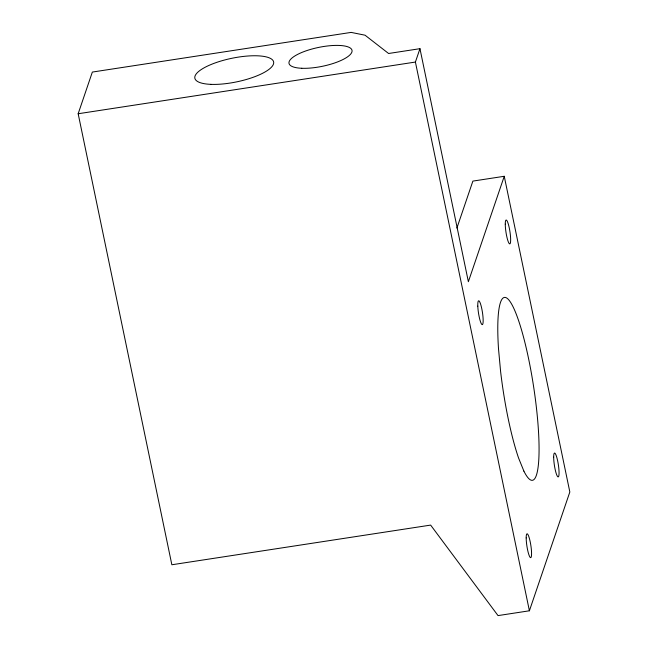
<?xml version="1.0" encoding="UTF-8"?>
<svg xmlns="http://www.w3.org/2000/svg" width="648" height="648" viewBox="0 0 648 648"><rect width="100%" height="100%" fill="white"/><g stroke="black" fill="none" stroke-linecap="round" stroke-linejoin="round"><path stroke-width="0.97" d="M504.249 176.288L569.835 492.002L529.4 610.789L498.029 615.6L430.645 525.099L171.858 564.764L78.165 113.748L92.348 72.066L351.143 32.4L365.051 35.203L388.589 53.492L419.961 48.681L468.366 281.71L504.249 176.288L472.878 181.1L456.897 228.056M529.4 610.789L415.409 62.054L419.961 48.681M78.165 113.748L415.409 62.054M523.908 471.161L518.57 458.023A92.526 15.341 81.3 0 1 500.612 371.571L498.515 348.908A92.526 15.341 81.3 0 1 512.933 306.545A92.526 15.341 81.3 0 1 538.334 428.798A92.526 15.341 81.3 0 1 523.908 471.161M301.757 68.275A32.181 9.631 -11.7 0 0 351.888 52.034A32.181 9.631 -11.7 0 0 307.905 50.228A32.181 9.631 -11.7 0 0 301.757 68.275M210.803 84.353A40.233 12.037 -11.7 0 0 273.464 64.063A40.233 12.037 -11.7 0 0 218.481 61.795A40.233 12.037 -11.7 0 0 210.803 84.353M477.803 306.115A12.069 2.001 81.3 0 0 482.12 324.624A12.069 2.001 81.3 0 0 481.496 307.411A12.069 2.001 81.3 0 0 477.803 306.115M505.27 224.151A12.069 2.001 81.3 0 0 509.328 243.68A12.069 2.001 81.3 0 0 509.296 228.056A12.069 2.001 81.3 0 0 505.27 224.151M553.676 457.172A12.069 2.001 81.3 0 0 557.734 476.709A12.069 2.001 81.3 0 0 557.701 461.076A12.069 2.001 81.3 0 0 553.676 457.172M526.184 537.929A12.069 2.001 81.3 0 0 530.242 557.458A12.069 2.001 81.3 0 0 530.21 541.833A12.069 2.001 81.3 0 0 526.184 537.929"/></g></svg>
